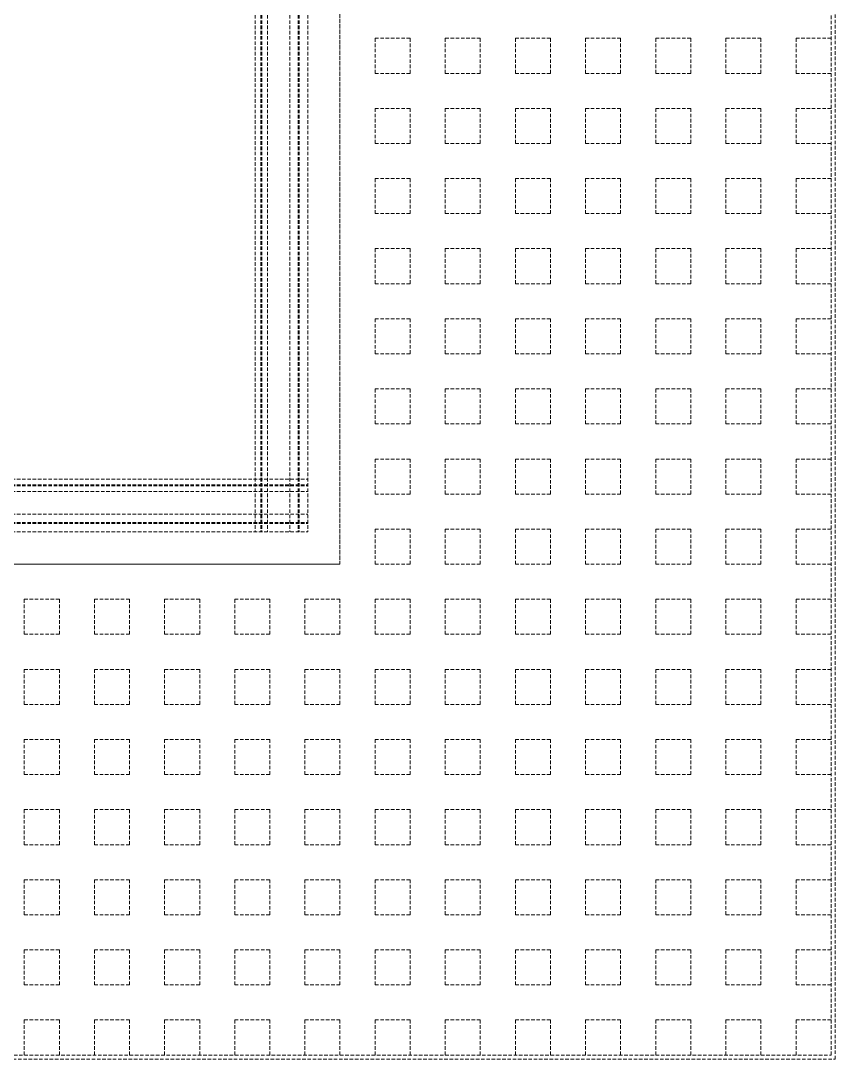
# Model space of a CAD drawing. Extents: x -1457 to 23780, y -2071 to 4205.
# Drawn here: x 4764.7 to 4822.8, y 284.7 to 358.8 of the extents above; entities that cross this region are included whole.
import ezdxf

# ---------------------------------------------------------------- set-up
doc = ezdxf.new("R2010")
doc.units = 0
doc.header["$MEASUREMENT"] = 0
doc.linetypes.add('HIDDEN', pattern=[0.375, 0.25, -0.125])
doc.layers.add('M-TEFRIS2-015', color=129, linetype='Continuous', lineweight=9)

msp = doc.modelspace()

# ---------------------------------------------------------------- linework, layer by layer
at = {"layer": 'M-TEFRIS2-015', "linetype": 'HIDDEN', "lineweight": 0}
for p, q in [((4787.5, 320), (4787.5, 2034.619)), ((4787.5, 2034.319), (4787.5, 320)), ((4822.5, 285), (4822.5, 2034.319)), ((4822.793, 284.7), (4822.793, 2034.319)), ((4781.447, 383.531), (4781.447, 322.301)), ((4781.847, 383.531), (4781.847, 322.301)), ((4781.923, 383.531), (4781.923, 322.301)), ((4782.323, 383.531), (4782.323, 322.301)), ((4783.923, 383.531), (4783.923, 322.301)), ((4784.523, 383.531), (4784.523, 322.301)), ((4784.599, 383.531), (4784.599, 322.301)), ((4785.199, 383.531), (4785.199, 322.301)), ((4787.5, 357.5), (4787.5, 357.5)), ((4790, 357.5), (4792.5, 357.5)), ((4790, 355), (4790, 357.5)), ((4792.5, 355), (4792.5, 357.5)), ((4795, 357.5), (4797.5, 357.5)), ((4795, 355), (4795, 357.5)), ((4797.5, 355), (4797.5, 357.5)), ((4800, 357.5), (4802.5, 357.5)), ((4800, 355), (4800, 357.5)), ((4802.5, 355), (4802.5, 357.5)), ((4805, 357.5), (4807.5, 357.5)), ((4805, 355), (4805, 357.5)), ((4807.5, 355), (4807.5, 357.5)), ((4810, 357.5), (4812.5, 357.5)), ((4810, 355), (4810, 357.5)), ((4812.5, 355), (4812.5, 357.5)), ((4815, 357.5), (4817.5, 357.5)), ((4815, 355), (4815, 357.5)), ((4817.5, 355), (4817.5, 357.5)), ((4820, 357.5), (4822.5, 357.5)), ((4820, 355), (4820, 357.5)), ((4787.5, 355), (4787.5, 355)), ((4790, 355), (4792.5, 355)), ((4795, 355), (4797.5, 355)), ((4800, 355), (4802.5, 355)), ((4805, 355), (4807.5, 355)), ((4810, 355), (4812.5, 355)), ((4815, 355), (4817.5, 355)), ((4820, 355), (4822.5, 355)), ((4787.5, 352.5), (4787.5, 352.5)), ((4790, 352.5), (4792.5, 352.5)), ((4790, 350), (4790, 352.5)), ((4792.5, 350), (4792.5, 352.5)), ((4795, 352.5), (4797.5, 352.5)), ((4795, 350), (4795, 352.5)), ((4797.5, 350), (4797.5, 352.5)), ((4800, 352.5), (4802.5, 352.5)), ((4800, 350), (4800, 352.5)), ((4802.5, 350), (4802.5, 352.5)), ((4805, 352.5), (4807.5, 352.5)), ((4805, 350), (4805, 352.5)), ((4807.5, 350), (4807.5, 352.5)), ((4810, 352.5), (4812.5, 352.5)), ((4810, 350), (4810, 352.5)), ((4812.5, 350), (4812.5, 352.5)), ((4815, 352.5), (4817.5, 352.5)), ((4815, 350), (4815, 352.5)), ((4817.5, 350), (4817.5, 352.5)), ((4820, 352.5), (4822.5, 352.5)), ((4820, 350), (4820, 352.5)), ((4787.5, 350), (4787.5, 350)), ((4790, 350), (4792.5, 350)), ((4795, 350), (4797.5, 350)), ((4800, 350), (4802.5, 350)), ((4805, 350), (4807.5, 350)), ((4810, 350), (4812.5, 350)), ((4815, 350), (4817.5, 350)), ((4820, 350), (4822.5, 350)), ((4787.5, 347.5), (4787.5, 347.5)), ((4790, 347.5), (4792.5, 347.5)), ((4790, 345), (4790, 347.5)), ((4792.5, 345), (4792.5, 347.5)), ((4795, 347.5), (4797.5, 347.5)), ((4795, 345), (4795, 347.5)), ((4797.5, 345), (4797.5, 347.5)), ((4800, 347.5), (4802.5, 347.5)), ((4800, 345), (4800, 347.5)), ((4802.5, 345), (4802.5, 347.5)), ((4805, 347.5), (4807.5, 347.5)), ((4805, 345), (4805, 347.5)), ((4807.5, 345), (4807.5, 347.5)), ((4810, 347.5), (4812.5, 347.5)), ((4810, 345), (4810, 347.5)), ((4812.5, 345), (4812.5, 347.5)), ((4815, 347.5), (4817.5, 347.5)), ((4815, 345), (4815, 347.5)), ((4817.5, 345), (4817.5, 347.5)), ((4820, 347.5), (4822.5, 347.5)), ((4820, 345), (4820, 347.5)), ((4787.5, 345), (4787.5, 345)), ((4790, 345), (4792.5, 345)), ((4795, 345), (4797.5, 345)), ((4800, 345), (4802.5, 345)), ((4805, 345), (4807.5, 345)), ((4810, 345), (4812.5, 345)), ((4815, 345), (4817.5, 345)), ((4820, 345), (4822.5, 345)), ((4787.5, 342.5), (4787.5, 342.5)), ((4790, 342.5), (4792.5, 342.5)), ((4790, 340), (4790, 342.5)), ((4792.5, 340), (4792.5, 342.5)), ((4795, 342.5), (4797.5, 342.5)), ((4795, 340), (4795, 342.5)), ((4797.5, 340), (4797.5, 342.5)), ((4800, 342.5), (4802.5, 342.5)), ((4800, 340), (4800, 342.5)), ((4802.5, 340), (4802.5, 342.5)), ((4805, 342.5), (4807.5, 342.5)), ((4805, 340), (4805, 342.5)), ((4807.5, 340), (4807.5, 342.5)), ((4810, 342.5), (4812.5, 342.5)), ((4810, 340), (4810, 342.5)), ((4812.5, 340), (4812.5, 342.5)), ((4815, 342.5), (4817.5, 342.5)), ((4815, 340), (4815, 342.5)), ((4817.5, 340), (4817.5, 342.5)), ((4820, 342.5), (4822.5, 342.5)), ((4820, 340), (4820, 342.5)), ((4787.5, 340), (4787.5, 340)), ((4790, 340), (4792.5, 340)), ((4795, 340), (4797.5, 340)), ((4800, 340), (4802.5, 340)), ((4805, 340), (4807.5, 340)), ((4810, 340), (4812.5, 340)), ((4815, 340), (4817.5, 340)), ((4820, 340), (4822.5, 340)), ((4787.5, 337.5), (4787.5, 337.5)), ((4790, 337.5), (4792.5, 337.5)), ((4790, 335), (4790, 337.5)), ((4792.5, 335), (4792.5, 337.5)), ((4795, 337.5), (4797.5, 337.5)), ((4795, 335), (4795, 337.5)), ((4797.5, 335), (4797.5, 337.5)), ((4800, 337.5), (4802.5, 337.5)), ((4800, 335), (4800, 337.5)), ((4802.5, 335), (4802.5, 337.5)), ((4805, 337.5), (4807.5, 337.5)), ((4805, 335), (4805, 337.5)), ((4807.5, 335), (4807.5, 337.5)), ((4810, 337.5), (4812.5, 337.5)), ((4810, 335), (4810, 337.5)), ((4812.5, 335), (4812.5, 337.5)), ((4815, 337.5), (4817.5, 337.5)), ((4815, 335), (4815, 337.5)), ((4817.5, 335), (4817.5, 337.5)), ((4820, 337.5), (4822.5, 337.5)), ((4820, 335), (4820, 337.5)), ((4787.5, 335), (4787.5, 335)), ((4790, 335), (4792.5, 335)), ((4795, 335), (4797.5, 335)), ((4800, 335), (4802.5, 335)), ((4805, 335), (4807.5, 335)), ((4810, 335), (4812.5, 335)), ((4815, 335), (4817.5, 335)), ((4820, 335), (4822.5, 335)), ((4787.5, 332.5), (4787.5, 332.5)), ((4790, 332.5), (4792.5, 332.5)), ((4790, 330), (4790, 332.5)), ((4792.5, 330), (4792.5, 332.5)), ((4795, 332.5), (4797.5, 332.5)), ((4795, 330), (4795, 332.5)), ((4797.5, 330), (4797.5, 332.5)), ((4800, 332.5), (4802.5, 332.5)), ((4800, 330), (4800, 332.5)), ((4802.5, 330), (4802.5, 332.5)), ((4805, 332.5), (4807.5, 332.5)), ((4805, 330), (4805, 332.5)), ((4807.5, 330), (4807.5, 332.5)), ((4810, 332.5), (4812.5, 332.5)), ((4810, 330), (4810, 332.5)), ((4812.5, 330), (4812.5, 332.5)), ((4815, 332.5), (4817.5, 332.5)), ((4815, 330), (4815, 332.5)), ((4817.5, 330), (4817.5, 332.5)), ((4820, 332.5), (4822.5, 332.5)), ((4820, 330), (4820, 332.5)), ((4787.5, 330), (4787.5, 330)), ((4790, 330), (4792.5, 330)), ((4795, 330), (4797.5, 330)), ((4800, 330), (4802.5, 330)), ((4805, 330), (4807.5, 330)), ((4810, 330), (4812.5, 330)), ((4815, 330), (4817.5, 330)), ((4820, 330), (4822.5, 330)), ((4787.5, 327.5), (4787.5, 327.5)), ((4790, 327.5), (4792.5, 327.5)), ((4790, 325), (4790, 327.5)), ((4792.5, 325), (4792.5, 327.5)), ((4795, 327.5), (4797.5, 327.5)), ((4795, 325), (4795, 327.5)), ((4797.5, 325), (4797.5, 327.5)), ((4800, 327.5), (4802.5, 327.5)), ((4800, 325), (4800, 327.5)), ((4802.5, 325), (4802.5, 327.5)), ((4805, 327.5), (4807.5, 327.5)), ((4805, 325), (4805, 327.5)), ((4807.5, 325), (4807.5, 327.5)), ((4810, 327.5), (4812.5, 327.5)), ((4810, 325), (4810, 327.5)), ((4812.5, 325), (4812.5, 327.5)), ((4815, 327.5), (4817.5, 327.5)), ((4815, 325), (4815, 327.5)), ((4817.5, 325), (4817.5, 327.5)), ((4820, 327.5), (4822.5, 327.5)), ((4820, 325), (4820, 327.5)), ((4723.969, 326.053), (4785.199, 326.053)), ((4723.969, 325.653), (4785.199, 325.653)), ((4723.969, 325.577), (4785.199, 325.577)), ((4723.969, 325.177), (4785.199, 325.177)), ((4787.5, 325), (4787.5, 325)), ((4790, 325), (4792.5, 325)), ((4795, 325), (4797.5, 325)), ((4800, 325), (4802.5, 325)), ((4805, 325), (4807.5, 325)), ((4810, 325), (4812.5, 325)), ((4815, 325), (4817.5, 325)), ((4820, 325), (4822.5, 325)), ((4723.969, 323.577), (4785.199, 323.577)), ((4723.969, 322.977), (4785.199, 322.977)), ((4723.969, 322.901), (4785.199, 322.901)), ((4723.969, 322.301), (4785.199, 322.301)), ((4787.5, 322.5), (4787.5, 322.5)), ((4790, 322.5), (4792.5, 322.5)), ((4790, 320), (4790, 322.5)), ((4792.5, 320), (4792.5, 322.5)), ((4795, 322.5), (4797.5, 322.5)), ((4795, 320), (4795, 322.5)), ((4797.5, 320), (4797.5, 322.5)), ((4800, 322.5), (4802.5, 322.5)), ((4800, 320), (4800, 322.5)), ((4802.5, 320), (4802.5, 322.5)), ((4805, 322.5), (4807.5, 322.5)), ((4805, 320), (4805, 322.5)), ((4807.5, 320), (4807.5, 322.5)), ((4810, 322.5), (4812.5, 322.5)), ((4810, 320), (4810, 322.5)), ((4812.5, 320), (4812.5, 322.5)), ((4815, 322.5), (4817.5, 322.5)), ((4815, 320), (4815, 322.5)), ((4817.5, 320), (4817.5, 322.5)), ((4820, 322.5), (4822.5, 322.5)), ((4820, 320), (4820, 322.5)), ((4025.505, 320), (4787.5, 320)), ((4787.5, 320), (4025.505, 320)), ((4765, 320), (4765, 320)), ((4767.5, 320), (4767.5, 320)), ((4770, 320), (4770, 320)), ((4772.5, 320), (4772.5, 320)), ((4775, 320), (4775, 320)), ((4777.5, 320), (4777.5, 320)), ((4780, 320), (4780, 320)), ((4782.5, 320), (4782.5, 320)), ((4785, 320), (4785, 320)), ((4787.5, 320), (4787.5, 320)), ((4787.5, 320), (4787.5, 320)), ((4790, 320), (4792.5, 320)), ((4795, 320), (4797.5, 320)), ((4800, 320), (4802.5, 320)), ((4805, 320), (4807.5, 320)), ((4810, 320), (4812.5, 320)), ((4815, 320), (4817.5, 320)), ((4820, 320), (4822.5, 320)), ((4765, 317.5), (4767.5, 317.5)), ((4765, 315), (4765, 317.5)), ((4767.5, 315), (4767.5, 317.5)), ((4770, 317.5), (4772.5, 317.5)), ((4770, 315), (4770, 317.5)), ((4772.5, 315), (4772.5, 317.5)), ((4775, 317.5), (4777.5, 317.5)), ((4775, 315), (4775, 317.5)), ((4777.5, 315), (4777.5, 317.5)), ((4780, 317.5), (4782.5, 317.5)), ((4780, 315), (4780, 317.5)), ((4782.5, 315), (4782.5, 317.5)), ((4785, 317.5), (4787.5, 317.5)), ((4785, 315), (4785, 317.5)), ((4787.5, 315), (4787.5, 317.5)), ((4790, 317.5), (4792.5, 317.5)), ((4790, 315), (4790, 317.5)), ((4792.5, 315), (4792.5, 317.5)), ((4795, 317.5), (4797.5, 317.5)), ((4795, 315), (4795, 317.5)), ((4797.5, 315), (4797.5, 317.5)), ((4800, 317.5), (4802.5, 317.5)), ((4800, 315), (4800, 317.5)), ((4802.5, 315), (4802.5, 317.5)), ((4805, 317.5), (4807.5, 317.5)), ((4805, 315), (4805, 317.5)), ((4807.5, 315), (4807.5, 317.5)), ((4810, 317.5), (4812.5, 317.5)), ((4810, 315), (4810, 317.5)), ((4812.5, 315), (4812.5, 317.5)), ((4815, 317.5), (4817.5, 317.5)), ((4815, 315), (4815, 317.5)), ((4817.5, 315), (4817.5, 317.5)), ((4820, 317.5), (4822.5, 317.5)), ((4820, 315), (4820, 317.5)), ((4765, 315), (4767.5, 315)), ((4770, 315), (4772.5, 315)), ((4775, 315), (4777.5, 315)), ((4780, 315), (4782.5, 315)), ((4785, 315), (4787.5, 315)), ((4790, 315), (4792.5, 315)), ((4795, 315), (4797.5, 315)), ((4800, 315), (4802.5, 315)), ((4805, 315), (4807.5, 315)), ((4810, 315), (4812.5, 315)), ((4815, 315), (4817.5, 315)), ((4820, 315), (4822.5, 315)), ((4765, 312.5), (4767.5, 312.5)), ((4765, 310), (4765, 312.5)), ((4767.5, 310), (4767.5, 312.5)), ((4770, 312.5), (4772.5, 312.5)), ((4770, 310), (4770, 312.5)), ((4772.5, 310), (4772.5, 312.5)), ((4775, 312.5), (4777.5, 312.5)), ((4775, 310), (4775, 312.5)), ((4777.5, 310), (4777.5, 312.5)), ((4780, 312.5), (4782.5, 312.5)), ((4780, 310), (4780, 312.5)), ((4782.5, 310), (4782.5, 312.5)), ((4785, 312.5), (4787.5, 312.5)), ((4785, 310), (4785, 312.5)), ((4787.5, 310), (4787.5, 312.5)), ((4790, 312.5), (4792.5, 312.5)), ((4790, 310), (4790, 312.5)), ((4792.5, 310), (4792.5, 312.5)), ((4795, 312.5), (4797.5, 312.5)), ((4795, 310), (4795, 312.5)), ((4797.5, 310), (4797.5, 312.5)), ((4800, 312.5), (4802.5, 312.5)), ((4800, 310), (4800, 312.5)), ((4802.5, 310), (4802.5, 312.5)), ((4805, 312.5), (4807.5, 312.5)), ((4805, 310), (4805, 312.5)), ((4807.5, 310), (4807.5, 312.5)), ((4810, 312.5), (4812.5, 312.5)), ((4810, 310), (4810, 312.5)), ((4812.5, 310), (4812.5, 312.5)), ((4815, 312.5), (4817.5, 312.5)), ((4815, 310), (4815, 312.5)), ((4817.5, 310), (4817.5, 312.5)), ((4820, 312.5), (4822.5, 312.5)), ((4820, 310), (4820, 312.5)), ((4765, 310), (4767.5, 310)), ((4770, 310), (4772.5, 310)), ((4775, 310), (4777.5, 310)), ((4780, 310), (4782.5, 310)), ((4785, 310), (4787.5, 310)), ((4790, 310), (4792.5, 310)), ((4795, 310), (4797.5, 310)), ((4800, 310), (4802.5, 310)), ((4805, 310), (4807.5, 310)), ((4810, 310), (4812.5, 310)), ((4815, 310), (4817.5, 310)), ((4820, 310), (4822.5, 310)), ((4765, 307.5), (4767.5, 307.5)), ((4765, 305), (4765, 307.5)), ((4767.5, 305), (4767.5, 307.5)), ((4770, 307.5), (4772.5, 307.5)), ((4770, 305), (4770, 307.5)), ((4772.5, 305), (4772.5, 307.5)), ((4775, 307.5), (4777.5, 307.5)), ((4775, 305), (4775, 307.5)), ((4777.5, 305), (4777.5, 307.5)), ((4780, 307.5), (4782.5, 307.5)), ((4780, 305), (4780, 307.5)), ((4782.5, 305), (4782.5, 307.5)), ((4785, 307.5), (4787.5, 307.5)), ((4785, 305), (4785, 307.5)), ((4787.5, 305), (4787.5, 307.5)), ((4790, 307.5), (4792.5, 307.5)), ((4790, 305), (4790, 307.5)), ((4792.5, 305), (4792.5, 307.5)), ((4795, 307.5), (4797.5, 307.5)), ((4795, 305), (4795, 307.5)), ((4797.5, 305), (4797.5, 307.5)), ((4800, 307.5), (4802.5, 307.5)), ((4800, 305), (4800, 307.5)), ((4802.5, 305), (4802.5, 307.5)), ((4805, 307.5), (4807.5, 307.5)), ((4805, 305), (4805, 307.5)), ((4807.5, 305), (4807.5, 307.5)), ((4810, 307.5), (4812.5, 307.5)), ((4810, 305), (4810, 307.5)), ((4812.5, 305), (4812.5, 307.5)), ((4815, 307.5), (4817.5, 307.5)), ((4815, 305), (4815, 307.5)), ((4817.5, 305), (4817.5, 307.5)), ((4820, 307.5), (4822.5, 307.5)), ((4820, 305), (4820, 307.5)), ((4765, 305), (4767.5, 305)), ((4770, 305), (4772.5, 305)), ((4775, 305), (4777.5, 305)), ((4780, 305), (4782.5, 305)), ((4785, 305), (4787.5, 305)), ((4790, 305), (4792.5, 305)), ((4795, 305), (4797.5, 305)), ((4800, 305), (4802.5, 305)), ((4805, 305), (4807.5, 305)), ((4810, 305), (4812.5, 305)), ((4815, 305), (4817.5, 305)), ((4820, 305), (4822.5, 305)), ((4765, 302.5), (4767.5, 302.5)), ((4765, 300), (4765, 302.5)), ((4767.5, 300), (4767.5, 302.5)), ((4770, 302.5), (4772.5, 302.5)), ((4770, 300), (4770, 302.5)), ((4772.5, 300), (4772.5, 302.5)), ((4775, 302.5), (4777.5, 302.5)), ((4775, 300), (4775, 302.5)), ((4777.5, 300), (4777.5, 302.5)), ((4780, 302.5), (4782.5, 302.5)), ((4780, 300), (4780, 302.5)), ((4782.5, 300), (4782.5, 302.5)), ((4785, 302.5), (4787.5, 302.5)), ((4785, 300), (4785, 302.5)), ((4787.5, 300), (4787.5, 302.5)), ((4790, 302.5), (4792.5, 302.5)), ((4790, 300), (4790, 302.5)), ((4792.5, 300), (4792.5, 302.5)), ((4795, 302.5), (4797.5, 302.5)), ((4795, 300), (4795, 302.5)), ((4797.5, 300), (4797.5, 302.5)), ((4800, 302.5), (4802.5, 302.5)), ((4800, 300), (4800, 302.5)), ((4802.5, 300), (4802.5, 302.5)), ((4805, 302.5), (4807.5, 302.5)), ((4805, 300), (4805, 302.5)), ((4807.5, 300), (4807.5, 302.5)), ((4810, 302.5), (4812.5, 302.5)), ((4810, 300), (4810, 302.5)), ((4812.5, 300), (4812.5, 302.5)), ((4815, 302.5), (4817.5, 302.5)), ((4815, 300), (4815, 302.5)), ((4817.5, 300), (4817.5, 302.5)), ((4820, 302.5), (4822.5, 302.5)), ((4820, 300), (4820, 302.5)), ((4765, 300), (4767.5, 300)), ((4770, 300), (4772.5, 300)), ((4775, 300), (4777.5, 300)), ((4780, 300), (4782.5, 300)), ((4785, 300), (4787.5, 300)), ((4790, 300), (4792.5, 300)), ((4795, 300), (4797.5, 300)), ((4800, 300), (4802.5, 300)), ((4805, 300), (4807.5, 300)), ((4810, 300), (4812.5, 300)), ((4815, 300), (4817.5, 300)), ((4820, 300), (4822.5, 300)), ((4765, 297.5), (4767.5, 297.5)), ((4765, 295), (4765, 297.5)), ((4767.5, 295), (4767.5, 297.5)), ((4770, 297.5), (4772.5, 297.5)), ((4770, 295), (4770, 297.5)), ((4772.5, 295), (4772.5, 297.5)), ((4775, 297.5), (4777.5, 297.5)), ((4775, 295), (4775, 297.5)), ((4777.5, 295), (4777.5, 297.5)), ((4780, 297.5), (4782.5, 297.5)), ((4780, 295), (4780, 297.5)), ((4782.5, 295), (4782.5, 297.5)), ((4785, 297.5), (4787.5, 297.5)), ((4785, 295), (4785, 297.5)), ((4787.5, 295), (4787.5, 297.5)), ((4790, 297.5), (4792.5, 297.5)), ((4790, 295), (4790, 297.5)), ((4792.5, 295), (4792.5, 297.5)), ((4795, 297.5), (4797.5, 297.5)), ((4795, 295), (4795, 297.5)), ((4797.5, 295), (4797.5, 297.5)), ((4800, 297.5), (4802.5, 297.5)), ((4800, 295), (4800, 297.5)), ((4802.5, 295), (4802.5, 297.5)), ((4805, 297.5), (4807.5, 297.5)), ((4805, 295), (4805, 297.5)), ((4807.5, 295), (4807.5, 297.5)), ((4810, 297.5), (4812.5, 297.5)), ((4810, 295), (4810, 297.5)), ((4812.5, 295), (4812.5, 297.5)), ((4815, 297.5), (4817.5, 297.5)), ((4815, 295), (4815, 297.5)), ((4817.5, 295), (4817.5, 297.5)), ((4820, 297.5), (4822.5, 297.5)), ((4820, 295), (4820, 297.5)), ((4765, 295), (4767.5, 295)), ((4770, 295), (4772.5, 295)), ((4775, 295), (4777.5, 295)), ((4780, 295), (4782.5, 295)), ((4785, 295), (4787.5, 295)), ((4790, 295), (4792.5, 295)), ((4795, 295), (4797.5, 295)), ((4800, 295), (4802.5, 295)), ((4805, 295), (4807.5, 295)), ((4810, 295), (4812.5, 295)), ((4815, 295), (4817.5, 295)), ((4820, 295), (4822.5, 295)), ((4765, 292.5), (4767.5, 292.5)), ((4765, 290), (4765, 292.5)), ((4767.5, 290), (4767.5, 292.5)), ((4770, 292.5), (4772.5, 292.5)), ((4770, 290), (4770, 292.5)), ((4772.5, 290), (4772.5, 292.5)), ((4775, 292.5), (4777.5, 292.5)), ((4775, 290), (4775, 292.5)), ((4777.5, 290), (4777.5, 292.5)), ((4780, 292.5), (4782.5, 292.5)), ((4780, 290), (4780, 292.5)), ((4782.5, 290), (4782.5, 292.5)), ((4785, 292.5), (4787.5, 292.5)), ((4785, 290), (4785, 292.5)), ((4787.5, 290), (4787.5, 292.5)), ((4790, 292.5), (4792.5, 292.5)), ((4790, 290), (4790, 292.5)), ((4792.5, 290), (4792.5, 292.5)), ((4795, 292.5), (4797.5, 292.5)), ((4795, 290), (4795, 292.5)), ((4797.5, 290), (4797.5, 292.5)), ((4800, 292.5), (4802.5, 292.5)), ((4800, 290), (4800, 292.5)), ((4802.5, 290), (4802.5, 292.5)), ((4805, 292.5), (4807.5, 292.5)), ((4805, 290), (4805, 292.5)), ((4807.5, 290), (4807.5, 292.5)), ((4810, 292.5), (4812.5, 292.5)), ((4810, 290), (4810, 292.5)), ((4812.5, 290), (4812.5, 292.5)), ((4815, 292.5), (4817.5, 292.5)), ((4815, 290), (4815, 292.5)), ((4817.5, 290), (4817.5, 292.5)), ((4820, 292.5), (4822.5, 292.5)), ((4820, 290), (4820, 292.5)), ((4765, 290), (4767.5, 290)), ((4770, 290), (4772.5, 290)), ((4775, 290), (4777.5, 290)), ((4780, 290), (4782.5, 290)), ((4785, 290), (4787.5, 290)), ((4790, 290), (4792.5, 290)), ((4795, 290), (4797.5, 290)), ((4800, 290), (4802.5, 290)), ((4805, 290), (4807.5, 290)), ((4810, 290), (4812.5, 290)), ((4815, 290), (4817.5, 290)), ((4820, 290), (4822.5, 290)), ((4765, 287.5), (4767.5, 287.5)), ((4765, 285), (4765, 287.5)), ((4767.5, 285), (4767.5, 287.5)), ((4770, 287.5), (4772.5, 287.5)), ((4770, 285), (4770, 287.5)), ((4772.5, 285), (4772.5, 287.5)), ((4775, 287.5), (4777.5, 287.5)), ((4775, 285), (4775, 287.5)), ((4777.5, 285), (4777.5, 287.5)), ((4780, 287.5), (4782.5, 287.5)), ((4780, 285), (4780, 287.5)), ((4782.5, 285), (4782.5, 287.5)), ((4785, 287.5), (4787.5, 287.5)), ((4785, 285), (4785, 287.5)), ((4787.5, 285), (4787.5, 287.5)), ((4790, 287.5), (4792.5, 287.5)), ((4790, 285), (4790, 287.5)), ((4792.5, 285), (4792.5, 287.5)), ((4795, 287.5), (4797.5, 287.5)), ((4795, 285), (4795, 287.5)), ((4797.5, 285), (4797.5, 287.5)), ((4800, 287.5), (4802.5, 287.5)), ((4800, 285), (4800, 287.5)), ((4802.5, 285), (4802.5, 287.5)), ((4805, 287.5), (4807.5, 287.5)), ((4805, 285), (4805, 287.5)), ((4807.5, 285), (4807.5, 287.5)), ((4810, 287.5), (4812.5, 287.5)), ((4810, 285), (4810, 287.5)), ((4812.5, 285), (4812.5, 287.5)), ((4815, 287.5), (4817.5, 287.5)), ((4815, 285), (4815, 287.5)), ((4817.5, 285), (4817.5, 287.5)), ((4820, 287.5), (4822.5, 287.5)), ((4820, 285), (4820, 287.5)), ((1719.557, 284.7), (4822.793, 284.7)), ((4025.505, 285), (4822.5, 285))]:
    msp.add_line(p, q, dxfattribs=at)

doc.saveas('drawing.dxf')
